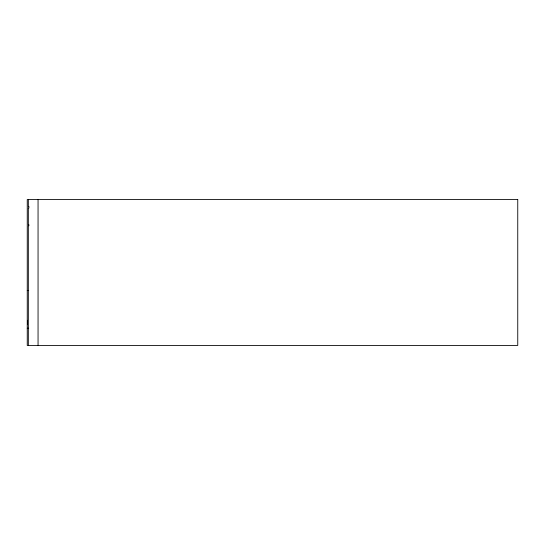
<?xml version="1.0" encoding="UTF-8"?>
<svg xmlns="http://www.w3.org/2000/svg" width="545" height="545" viewBox="0 0 545 545"><rect width="100%" height="100%" fill="white"/><g stroke="black" fill="none" stroke-linecap="round" stroke-linejoin="round"><path stroke-width="0.82" d="M27.25 290.451L28.687 290.451M27.25 328.267L28.687 328.267M38.055 199.572L38.055 345.428M28.333 199.572L28.333 206.439L28.871 206.439L28.871 208.006L28.333 208.006L28.333 224.717L28.871 224.717L28.871 225.739L28.333 225.739L28.333 345.428M27.441 320.31L27.441 324.588M517.75 199.572L27.25 199.572L27.25 345.428L517.75 345.428L517.75 199.572"/></g></svg>
